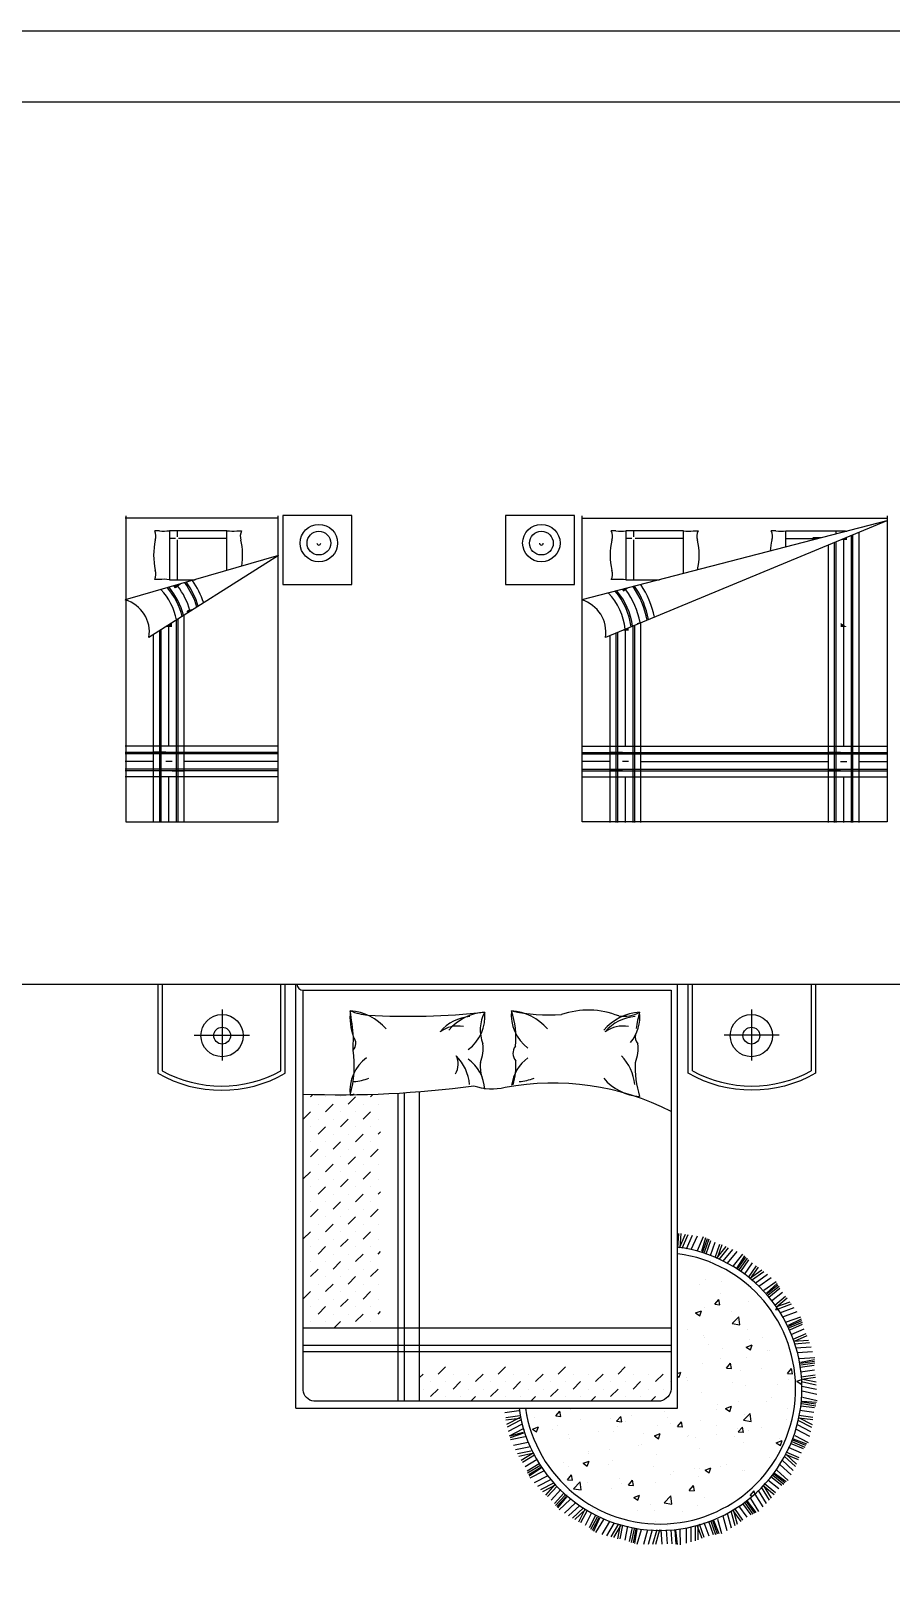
# Model space of a CAD drawing. Header units: inches. Extents: x 9.7 to 52.2, y 13.1 to 37.9.
# Drawn here: x 41.74 to 45.79, y 30.63 to 37.9 of the extents above; entities that cross this region are included whole.
import ezdxf

# ---------------------------------------------------------------- set-up
doc = ezdxf.new("R2010")
doc.units = ezdxf.units.IN
doc.header["$MEASUREMENT"] = 0
for name, color, linetype in [('02', 2, 'Continuous'), ('1', 1, 'Continuous'), ('kadrbm', 4, 'Continuous')]:
    doc.layers.add(name, color=color, linetype=linetype)

# ---------------------------------------------------------------- blocks, each defined once
blk = doc.blocks.new('kadrbm')
at = {"layer": 'kadrbm', "color": 4}
blk.add_lwpolyline([(0, 0), (0, 24.7972), (21, 24.7972), (21, 0), (0, 0)], close=True, dxfattribs=at)
blk.add_lwpolyline([(20.6631, 0.3257), (20.6631, 24.4603), (0.3369, 24.4603), (0.3369, 0.3257), (20.6631, 0.3257)], dxfattribs=at)

msp = doc.modelspace()

# ---------------------------------------------------------------- linework, layer by layer
at = {"layer": '02'}
for p, q in [((42.3434, 35.539), (42.321, 35.539)), ((42.3902, 35.5397), (42.3902, 35.3086)), ((42.6614, 35.5397), (42.3902, 35.5397)), ((42.6614, 35.352), (42.6614, 35.5397)), ((42.7083, 35.539), (42.7306, 35.539)), ((45.7724, 35.5865), (44.3342, 35.213)), ((45.7724, 35.5865), (44.4461, 35.0361)), ((44.4954, 35.5388), (44.473, 35.5388)), ((44.5423, 35.5395), (44.5423, 35.3084)), ((44.8134, 35.5395), (44.5423, 35.5395)), ((44.8134, 35.3375), (44.8134, 35.5395)), ((44.8603, 35.5388), (44.8827, 35.5388)), ((45.2497, 35.5388), (45.2273, 35.5388)), ((45.2965, 35.5395), (45.5677, 35.5395)), ((45.2965, 35.463), (45.2965, 35.5395)), ((45.5677, 35.5395), (45.5677, 35.5334)), ((42.9051, 35.4226), (42.1822, 35.2133)), ((42.9051, 35.4226), (42.2941, 35.0363)), ((42.3434, 35.3093), (42.321, 35.3093)), ((42.3902, 35.3086), (42.5115, 35.3086)), ((42.4184, 35.2702), (42.411, 35.2795)), ((42.4416, 35.2875), (42.4184, 35.2702)), ((42.4416, 35.2875), (42.441, 35.2882)), ((44.4954, 35.3091), (44.473, 35.3091)), ((44.5423, 35.3084), (44.7015, 35.3084)), ((42.5013, 35.1676), (42.4735, 35.1595)), ((42.5013, 35.1676), (42.5014, 35.1674)), ((42.4735, 35.1595), (42.4752, 35.1508)), ((44.3342, 34.523), (45.7757, 34.523)), ((44.3342, 34.494), (45.7757, 34.494)), ((44.3342, 34.4868), (45.7757, 34.4868)), ((44.3342, 34.4145), (45.7757, 34.4145)), ((44.3342, 34.4073), (45.7757, 34.4073)), ((44.3342, 34.3784), (45.7757, 34.3784)), ((42.3365, 33.4004), (45.4365, 33.4004)), ((42.3565, 33.4004), (42.3565, 32.9921)), ((42.9165, 32.9921), (42.9165, 33.4004)), ((42.9865, 31.4004), (42.9865, 33.4004)), ((44.7865, 31.4004), (44.7865, 33.4004)), ((44.8565, 32.9921), (44.8565, 33.4004)), ((45.4165, 33.4004), (45.4165, 32.9921)), ((42.6389, 33.2811), (42.6389, 33.0407)), ((45.1341, 33.2811), (45.1341, 33.0407)), ((42.5073, 33.1609), (42.7679, 33.1609)), ((45.2657, 33.1609), (45.0052, 33.1609)), ((43.0558, 32.8697), (43.0656, 32.8795)), ((43.1265, 32.8697), (43.1265, 32.8697)), ((43.1973, 32.8697), (43.1973, 32.8697)), ((43.2326, 32.8344), (43.268, 32.8697)), ((43.3387, 32.8697), (43.349, 32.8801)), ((43.4668, 32.8853), (43.4668, 31.4339)), ((43.4971, 32.8871), (43.4971, 31.4339)), ((43.5678, 32.8921), (43.5678, 31.4339)), ((43.0215, 32.7647), (43.0558, 32.799)), ((43.0912, 32.8344), (43.0912, 32.8344)), ((43.1265, 32.799), (43.1619, 32.8344)), ((43.1973, 32.799), (43.1973, 32.799)), ((43.268, 32.799), (43.268, 32.799)), ((43.3033, 32.8344), (43.3033, 32.8344)), ((43.3033, 32.7637), (43.3387, 32.799)), ((43.374, 32.8344), (43.374, 32.8344)), ((43.0558, 32.7283), (43.0558, 32.7283)), ((43.0912, 32.7637), (43.0912, 32.7637)), ((43.0912, 32.693), (43.1265, 32.7283)), ((43.1619, 32.7637), (43.1619, 32.7637)), ((43.1973, 32.7283), (43.2326, 32.7637)), ((43.268, 32.7283), (43.268, 32.7283)), ((43.3387, 32.7283), (43.3387, 32.7283)), ((43.374, 32.7637), (43.374, 32.7637)), ((43.374, 32.693), (43.3859, 32.7049)), ((43.0558, 32.6576), (43.0558, 32.6576)), ((43.1265, 32.6576), (43.1265, 32.6576)), ((43.1619, 32.693), (43.1619, 32.693)), ((43.1619, 32.6222), (43.1973, 32.6576)), ((43.2326, 32.693), (43.2326, 32.693)), ((43.268, 32.6576), (43.3033, 32.693)), ((43.3387, 32.6576), (43.3387, 32.6576)), ((43.0558, 32.5869), (43.0912, 32.6222)), ((43.0912, 32.5515), (43.0912, 32.5515)), ((43.1265, 32.5869), (43.1265, 32.5869)), ((43.1265, 32.5162), (43.1619, 32.5515)), ((43.1973, 32.5869), (43.1973, 32.5869)), ((43.2326, 32.6222), (43.2326, 32.6222)), ((43.2326, 32.5515), (43.268, 32.5869)), ((43.3033, 32.6222), (43.3033, 32.6222)), ((43.3033, 32.5515), (43.3033, 32.5515)), ((43.3387, 32.5869), (43.374, 32.6222)), ((43.374, 32.5515), (43.374, 32.5515)), ((43.0215, 32.4819), (43.0558, 32.5162)), ((43.0912, 32.4808), (43.0912, 32.4808)), ((43.1619, 32.4808), (43.1619, 32.4808)), ((43.1973, 32.5162), (43.1973, 32.5162)), ((43.1973, 32.4455), (43.2326, 32.4808)), ((43.268, 32.5162), (43.268, 32.5162)), ((43.3033, 32.4808), (43.3387, 32.5162)), ((43.374, 32.4808), (43.374, 32.4808)), ((43.0558, 32.4455), (43.0558, 32.4455)), ((43.0912, 32.4101), (43.1265, 32.4455)), ((43.1619, 32.4101), (43.1619, 32.4101)), ((43.2326, 32.4101), (43.2326, 32.4101)), ((43.268, 32.4455), (43.268, 32.4455)), ((43.268, 32.3748), (43.3033, 32.4101)), ((43.3387, 32.4455), (43.3387, 32.4455)), ((43.374, 32.4101), (43.3859, 32.422)), ((43.0558, 32.3748), (43.0558, 32.3748)), ((43.0558, 32.304), (43.0912, 32.3394)), ((43.1265, 32.3748), (43.1265, 32.3748)), ((43.1619, 32.3394), (43.1973, 32.3748)), ((43.2326, 32.3394), (43.2326, 32.3394)), ((43.3033, 32.3394), (43.3033, 32.3394)), ((43.3387, 32.3748), (43.3387, 32.3748)), ((43.3387, 32.304), (43.374, 32.3394)), ((43.0912, 32.2687), (43.0912, 32.2687)), ((43.1265, 32.304), (43.1265, 32.304)), ((43.1265, 32.2333), (43.1619, 32.2687)), ((43.1973, 32.304), (43.1973, 32.304)), ((43.2326, 32.2687), (43.268, 32.304)), ((43.3033, 32.2687), (43.3033, 32.2687)), ((43.374, 32.2687), (43.374, 32.2687)), ((43.0215, 32.199), (43.0558, 32.2333)), ((43.0912, 32.198), (43.0912, 32.198)), ((43.1619, 32.198), (43.1619, 32.198)), ((43.1973, 32.2333), (43.1973, 32.2333)), ((43.1973, 32.1626), (43.2326, 32.198)), ((43.268, 32.2333), (43.268, 32.2333)), ((43.3033, 32.198), (43.3387, 32.2333)), ((43.374, 32.198), (43.374, 32.198)), ((44.7905, 32.224), (44.7863, 32.1576)), ((44.7946, 32.1566), (44.823, 32.2223)), ((44.8016, 32.2244), (44.7974, 32.1581)), ((44.8074, 32.1548), (44.8358, 32.2205)), ((44.8282, 32.1519), (44.8566, 32.2176)), ((44.8509, 32.1487), (44.8794, 32.2144)), ((44.8806, 32.1445), (44.909, 32.2102)), ((44.9185, 32.204), (44.8991, 32.1392)), ((44.9249, 32.2001), (44.903, 32.1373)), ((44.9336, 32.1972), (44.9109, 32.1348)), ((44.9415, 32.1906), (44.9195, 32.1279)), ((43.0558, 32.1626), (43.0558, 32.1626)), ((43.0912, 32.1273), (43.1265, 32.1626)), ((43.1619, 32.1273), (43.1619, 32.1273)), ((43.2326, 32.1273), (43.2326, 32.1273)), ((43.268, 32.1626), (43.268, 32.1626)), ((43.268, 32.0919), (43.3033, 32.1273)), ((43.3387, 32.1626), (43.3387, 32.1626)), ((43.374, 32.1273), (43.3859, 32.1392)), ((44.9616, 32.1818), (44.9397, 32.119)), ((44.984, 32.1731), (44.962, 32.1103)), ((44.9697, 32.1072), (45.0148, 32.1628)), ((44.9948, 32.1705), (44.9729, 32.1078)), ((44.9816, 32.1019), (45.0267, 32.1575)), ((45.0009, 32.0935), (45.0459, 32.1491)), ((45.0219, 32.0843), (45.067, 32.1399)), ((45.0493, 32.0723), (45.0944, 32.1279)), ((45.1019, 32.1193), (45.0657, 32.0622)), ((43.0558, 32.0919), (43.0558, 32.0919)), ((43.0558, 32.0212), (43.0912, 32.0566)), ((43.1265, 32.0919), (43.1265, 32.0919)), ((43.1619, 32.0566), (43.1973, 32.0919)), ((43.2326, 32.0566), (43.2326, 32.0566)), ((43.3033, 32.0566), (43.3033, 32.0566)), ((43.3387, 32.0919), (43.3387, 32.0919)), ((43.3387, 32.0212), (43.374, 32.0566)), ((44.94, 32.0985), (44.94, 32.0985)), ((45.107, 32.1138), (45.0689, 32.0593)), ((45.1146, 32.1088), (45.0759, 32.0547)), ((45.1204, 32.1003), (45.0823, 32.0457)), ((45.1374, 32.0863), (45.0993, 32.0318)), ((45.1566, 32.0719), (45.1185, 32.0174)), ((45.1251, 32.0123), (45.1835, 32.0536)), ((45.1663, 32.0665), (45.1283, 32.012)), ((45.1351, 32.004), (45.1935, 32.0454)), ((43.0912, 31.9858), (43.0912, 31.9858)), ((43.1265, 32.0212), (43.1265, 32.0212)), ((43.1265, 31.9505), (43.1619, 31.9858)), ((43.1973, 32.0212), (43.1973, 32.0212)), ((43.2326, 31.9858), (43.268, 32.0212)), ((43.3033, 31.9858), (43.3033, 31.9858)), ((43.374, 31.9858), (43.374, 31.9858)), ((44.8918, 31.9837), (44.8918, 31.9837)), ((44.9169, 32.0088), (44.9169, 32.0088)), ((44.992, 31.9969), (44.992, 31.9969)), ((45.1514, 31.9907), (45.2098, 32.0321)), ((45.1691, 31.9762), (45.2276, 32.0176)), ((45.1923, 31.9572), (45.2507, 31.9986)), ((45.2556, 31.9883), (45.2054, 31.9431)), ((45.259, 31.9817), (45.2077, 31.9394)), ((45.265, 31.9747), (45.2131, 31.9331)), ((43.0215, 31.9162), (43.0558, 31.9505)), ((43.0912, 31.9151), (43.0912, 31.9151)), ((43.1619, 31.9151), (43.1619, 31.9151)), ((43.1973, 31.9505), (43.1973, 31.9505)), ((43.1973, 31.8798), (43.2326, 31.9151)), ((43.268, 31.9505), (43.268, 31.9505)), ((43.3033, 31.9151), (43.3387, 31.9505)), ((43.374, 31.9151), (43.374, 31.9151)), ((44.9615, 31.8907), (44.9808, 31.9137)), ((44.9721, 31.9011), (44.9721, 31.9011)), ((44.9855, 31.8886), (44.9808, 31.9137)), ((44.9896, 31.9399), (44.9896, 31.9399)), ((45.1198, 31.9056), (45.1198, 31.9056)), ((45.2031, 31.9309), (45.2031, 31.9309)), ((45.2683, 31.965), (45.2169, 31.9227)), ((45.2809, 31.947), (45.2295, 31.9048)), ((45.2955, 31.9279), (45.2441, 31.8857)), ((45.2491, 31.879), (45.3165, 31.903)), ((45.3034, 31.9201), (45.2521, 31.8778)), ((43.0558, 31.8798), (43.0558, 31.8798)), ((43.0912, 31.8444), (43.1265, 31.8798)), ((43.1619, 31.8444), (43.1619, 31.8444)), ((43.2326, 31.8444), (43.2326, 31.8444)), ((43.268, 31.8798), (43.268, 31.8798)), ((43.268, 31.8091), (43.3033, 31.8444)), ((43.3387, 31.8798), (43.3387, 31.8798)), ((43.374, 31.8444), (43.3859, 31.8563)), ((44.7866, 31.8259), (44.7866, 31.8259)), ((44.8713, 31.8499), (44.8993, 31.8607)), ((44.8713, 31.8499), (44.8912, 31.8365)), ((44.8868, 31.8391), (44.8868, 31.8391)), ((44.8912, 31.8365), (44.8993, 31.8607)), ((44.912, 31.8756), (44.912, 31.8756)), ((44.9615, 31.8907), (44.9855, 31.8886)), ((45.0382, 31.8591), (45.0382, 31.8591)), ((45.0439, 31.7997), (45.075, 31.8322)), ((45.0795, 31.7942), (45.0751, 31.8322)), ((45.2484, 31.8656), (45.2551, 31.8735)), ((45.2484, 31.8656), (45.2612, 31.8645)), ((45.2565, 31.8683), (45.3239, 31.8924)), ((45.2686, 31.8512), (45.336, 31.8752)), ((45.2818, 31.8323), (45.3492, 31.8564)), ((45.299, 31.8078), (45.3664, 31.8319)), ((44.7556, 31.7779), (43.0215, 31.7779)), ((43.0558, 31.8091), (43.0558, 31.8091)), ((43.1265, 31.8091), (43.1265, 31.8091)), ((43.1661, 31.7779), (43.1973, 31.8091)), ((43.3387, 31.8091), (43.3387, 31.8091)), ((44.8347, 31.7732), (44.8347, 31.7732)), ((45.0439, 31.7997), (45.0795, 31.7942)), ((45.068, 31.8132), (45.068, 31.8132)), ((45.1149, 31.7725), (45.1149, 31.7725)), ((45.3683, 31.8207), (45.3077, 31.7907)), ((45.3698, 31.8134), (45.3089, 31.7866)), ((45.3737, 31.8051), (45.3125, 31.779)), ((45.3742, 31.7948), (45.3133, 31.768)), ((45.3815, 31.7741), (45.3206, 31.7473)), ((45.3904, 31.7518), (45.3295, 31.725)), ((44.7556, 31.6971), (43.0215, 31.6971)), ((44.9072, 31.7425), (44.9072, 31.7425)), ((44.9117, 31.7355), (44.9117, 31.7355)), ((44.933, 31.7013), (44.933, 31.7013)), ((44.996, 31.6818), (44.996, 31.6818)), ((45.1101, 31.6889), (45.1381, 31.6996)), ((45.1101, 31.6889), (45.13, 31.6755)), ((45.1252, 31.7265), (45.1252, 31.7265)), ((45.13, 31.6755), (45.1381, 31.6996)), ((45.1856, 31.7346), (45.1856, 31.7346)), ((45.2858, 31.7478), (45.2858, 31.7478)), ((45.3325, 31.7172), (45.4039, 31.7222)), ((45.3959, 31.7421), (45.3351, 31.7153)), ((45.3368, 31.7049), (45.4082, 31.7099)), ((45.3438, 31.6851), (45.4152, 31.6901)), ((44.7556, 31.6667), (43.0215, 31.6667)), ((44.9023, 31.6093), (44.9023, 31.6093)), ((44.9875, 31.6332), (44.9875, 31.6332)), ((45.017, 31.5898), (45.0363, 31.6128)), ((45.041, 31.5877), (45.0363, 31.6128)), ((45.1101, 31.6393), (45.1101, 31.6393)), ((45.2096, 31.6728), (45.2096, 31.6728)), ((45.2207, 31.6733), (45.2207, 31.6733)), ((45.3154, 31.6675), (45.3154, 31.6675)), ((45.332, 31.6099), (45.332, 31.6099)), ((45.3514, 31.6635), (45.4228, 31.6685)), ((45.3613, 31.6352), (45.4327, 31.6402)), ((45.4316, 31.6289), (45.3651, 31.6164)), ((45.431, 31.6214), (45.3652, 31.612)), ((45.4325, 31.6124), (45.3666, 31.6038)), ((43.5678, 31.5432), (43.5862, 31.5616)), ((43.6569, 31.5616), (43.6913, 31.596)), ((43.7276, 31.5616), (43.7276, 31.5616)), ((43.7983, 31.5616), (43.7983, 31.5616)), ((43.8337, 31.5262), (43.869, 31.5616)), ((43.9397, 31.5616), (43.9742, 31.596)), ((44.0104, 31.5616), (44.0104, 31.5616)), ((44.0811, 31.5616), (44.0811, 31.5616)), ((44.1165, 31.5262), (44.1519, 31.5616)), ((44.2226, 31.5616), (44.257, 31.596)), ((44.2933, 31.5616), (44.2933, 31.5616)), ((44.364, 31.5616), (44.364, 31.5616)), ((44.3993, 31.5262), (44.4347, 31.5616)), ((44.5054, 31.5616), (44.5398, 31.596)), ((44.5761, 31.5616), (44.5761, 31.5616)), ((44.6468, 31.5616), (44.6468, 31.5616)), ((44.6822, 31.5262), (44.7175, 31.5616)), ((44.7865, 31.5647), (44.802, 31.5706)), ((44.7865, 31.5514), (44.7939, 31.5465)), ((44.7939, 31.5465), (44.802, 31.5706)), ((44.8278, 31.5435), (44.8278, 31.5435)), ((45.017, 31.5898), (45.041, 31.5877)), ((45.0804, 31.5768), (45.0804, 31.5768)), ((45.1806, 31.59), (45.1806, 31.59)), ((45.3039, 31.5647), (45.3232, 31.5877)), ((45.3039, 31.5647), (45.3279, 31.5626)), ((45.3106, 31.5343), (45.3106, 31.5343)), ((45.3279, 31.5626), (45.3232, 31.5877)), ((45.3488, 31.5278), (45.3712, 31.5364)), ((45.4303, 31.6024), (45.3644, 31.593)), ((45.4317, 31.5804), (45.3659, 31.571)), ((45.4343, 31.5566), (45.3684, 31.5472)), ((45.3692, 31.5389), (45.4393, 31.5244)), ((45.437, 31.5457), (45.3711, 31.5363)), ((43.5862, 31.4909), (43.5862, 31.4909)), ((43.6215, 31.5262), (43.6215, 31.5262)), ((43.6215, 31.4555), (43.6569, 31.4909)), ((43.6922, 31.5262), (43.6922, 31.5262)), ((43.7276, 31.4909), (43.7629, 31.5262)), ((43.7983, 31.4909), (43.7983, 31.4909)), ((43.869, 31.4909), (43.869, 31.4909)), ((43.9044, 31.5262), (43.9044, 31.5262)), ((43.9044, 31.4555), (43.9397, 31.4909)), ((43.9751, 31.5262), (43.9751, 31.5262)), ((44.0104, 31.4909), (44.0458, 31.5262)), ((44.0811, 31.4909), (44.0811, 31.4909)), ((44.1519, 31.4909), (44.1519, 31.4909)), ((44.1872, 31.5262), (44.1872, 31.5262)), ((44.1872, 31.4555), (44.2226, 31.4909)), ((44.2579, 31.5262), (44.2579, 31.5262)), ((44.2933, 31.4909), (44.3286, 31.5262)), ((44.364, 31.4909), (44.364, 31.4909)), ((44.4347, 31.4909), (44.4347, 31.4909)), ((44.4701, 31.5262), (44.4701, 31.5262)), ((44.4701, 31.4555), (44.5054, 31.4909)), ((44.5408, 31.5262), (44.5408, 31.5262)), ((44.5761, 31.4909), (44.6115, 31.5262)), ((44.6468, 31.4909), (44.6468, 31.4909)), ((44.7175, 31.4909), (44.7175, 31.4909)), ((44.7529, 31.5262), (44.7529, 31.5262)), ((44.8321, 31.5322), (44.8321, 31.5322)), ((44.8975, 31.4762), (44.8975, 31.4762)), ((45.0457, 31.5232), (45.0457, 31.5232)), ((45.1052, 31.5062), (45.1052, 31.5062)), ((45.2592, 31.5141), (45.2592, 31.5141)), ((45.3488, 31.5278), (45.3687, 31.5144)), ((45.3687, 31.5144), (45.3718, 31.5236)), ((45.37, 31.5259), (45.4401, 31.5115)), ((45.3714, 31.505), (45.4415, 31.4905)), ((45.3729, 31.482), (45.443, 31.4676)), ((42.9865, 31.4004), (44.7865, 31.4004)), ((43.6922, 31.4555), (43.6922, 31.4555)), ((43.7629, 31.4555), (43.7629, 31.4555)), ((43.8121, 31.4339), (43.8337, 31.4555)), ((43.972, 31.3804), (44.0379, 31.3891)), ((43.9751, 31.4555), (43.9751, 31.4555)), ((44.0458, 31.4555), (44.0458, 31.4555)), ((44.0949, 31.4339), (44.1165, 31.4555)), ((44.2579, 31.4555), (44.2579, 31.4555)), ((44.2823, 31.3924), (44.2823, 31.3924)), ((44.3286, 31.4555), (44.3286, 31.4555)), ((44.3777, 31.4339), (44.3993, 31.4555)), ((44.5408, 31.4555), (44.5408, 31.4555)), ((44.6115, 31.4555), (44.6115, 31.4555)), ((44.6606, 31.4339), (44.6822, 31.4555)), ((44.971, 31.3946), (44.971, 31.3946)), ((44.9752, 31.419), (44.9752, 31.419)), ((45.0127, 31.3988), (45.0407, 31.4096)), ((45.0127, 31.3988), (45.0326, 31.3854)), ((45.0327, 31.3854), (45.0408, 31.4096)), ((45.0753, 31.4322), (45.0753, 31.4322)), ((45.2042, 31.4346), (45.2042, 31.4346)), ((45.2268, 31.4522), (45.2268, 31.4522)), ((45.3057, 31.4012), (45.3057, 31.4012)), ((45.4278, 31.3804), (45.3619, 31.3891)), ((45.4323, 31.4019), (45.3664, 31.4106)), ((45.4372, 31.411), (45.3714, 31.4205)), ((45.4382, 31.4201), (45.3723, 31.4288)), ((45.4408, 31.4271), (45.3734, 31.433)), ((45.3748, 31.4521), (45.4449, 31.4377)), ((43.976, 31.3568), (44.0419, 31.3655)), ((43.9763, 31.3456), (44.0422, 31.3543)), ((44.0434, 31.3573), (43.9798, 31.3244)), ((44.0461, 31.3446), (43.9825, 31.3117)), ((44.0504, 31.324), (43.9868, 31.2912)), ((44.0802, 31.3668), (44.0802, 31.3668)), ((44.1136, 31.3549), (44.1136, 31.3549)), ((44.2118, 31.3642), (44.2311, 31.3872)), ((44.2118, 31.3642), (44.2357, 31.3622)), ((44.2183, 31.3194), (44.2183, 31.3194)), ((44.2358, 31.3622), (44.2311, 31.3872)), ((44.3272, 31.3458), (44.3272, 31.3458)), ((44.4709, 31.3527), (44.4709, 31.3527)), ((44.4987, 31.3391), (44.518, 31.3621)), ((44.4987, 31.3391), (44.5226, 31.3371)), ((44.5227, 31.3371), (44.518, 31.3621)), ((44.5407, 31.3368), (44.5407, 31.3368)), ((44.5711, 31.3658), (44.5711, 31.3658)), ((44.6905, 31.3174), (44.6905, 31.3174)), ((44.7226, 31.3858), (44.7226, 31.3858)), ((44.7377, 31.3545), (44.7377, 31.3545)), ((44.7542, 31.3278), (44.7542, 31.3278)), ((44.7856, 31.314), (44.8049, 31.337)), ((44.8096, 31.3119), (44.8049, 31.337)), ((44.8926, 31.343), (44.8926, 31.343)), ((44.9678, 31.3188), (44.9678, 31.3188)), ((45.0969, 31.3439), (45.1281, 31.3764)), ((45.0969, 31.3439), (45.1325, 31.3384)), ((45.1003, 31.373), (45.1003, 31.373)), ((45.1325, 31.3384), (45.1281, 31.3764)), ((45.3001, 31.3468), (45.3001, 31.3468)), ((45.3494, 31.324), (45.413, 31.2912)), ((45.3537, 31.3446), (45.4173, 31.3117)), ((45.3564, 31.3573), (45.42, 31.3244)), ((45.4235, 31.3456), (45.3576, 31.3543)), ((45.4238, 31.3568), (45.3579, 31.3655)), ((44.0552, 31.3016), (43.9916, 31.2687)), ((43.9974, 31.2697), (44.0593, 31.2874)), ((43.9979, 31.2623), (44.062, 31.2837)), ((44.0683, 31.2656), (43.9983, 31.2509)), ((44.0668, 31.2995), (44.0668, 31.2995)), ((44.1018, 31.3019), (44.1298, 31.3126)), ((44.1018, 31.3019), (44.1217, 31.2884)), ((44.1217, 31.2884), (44.1298, 31.3126)), ((44.198, 31.3011), (44.198, 31.3011)), ((44.2711, 31.2744), (44.2711, 31.2744)), ((44.2774, 31.2592), (44.2774, 31.2592)), ((44.4115, 31.2921), (44.4115, 31.2921)), ((44.4852, 31.2892), (44.4852, 31.2892)), ((44.5044, 31.3145), (44.5044, 31.3145)), ((44.625, 31.2831), (44.625, 31.2831)), ((44.6767, 31.2698), (44.7047, 31.2806)), ((44.6767, 31.2698), (44.6965, 31.2564)), ((44.6966, 31.2564), (44.7047, 31.2806)), ((44.7856, 31.314), (44.8095, 31.312)), ((44.8335, 31.2667), (44.8335, 31.2667)), ((44.8386, 31.2741), (44.8386, 31.2741)), ((44.87, 31.2613), (44.87, 31.2613)), ((44.9701, 31.2745), (44.9701, 31.2745)), ((45.0521, 31.265), (45.0521, 31.265)), ((45.0668, 31.3067), (45.0668, 31.3067)), ((45.0725, 31.2889), (45.0918, 31.3119)), ((45.0725, 31.2889), (45.0965, 31.2869)), ((45.0965, 31.2868), (45.0918, 31.3119)), ((45.1216, 31.2944), (45.1216, 31.2944)), ((45.1813, 31.3098), (45.1813, 31.3098)), ((45.2515, 31.2378), (45.2795, 31.2485)), ((45.2656, 31.256), (45.2656, 31.256)), ((45.2714, 31.2244), (45.2795, 31.2485)), ((45.3009, 31.268), (45.3009, 31.268)), ((45.3908, 31.2243), (45.3297, 31.2505)), ((45.3952, 31.2303), (45.3319, 31.2542)), ((45.3384, 31.2722), (45.402, 31.2394)), ((45.3446, 31.3016), (45.4082, 31.2687)), ((44.082, 31.2389), (44.012, 31.2242)), ((44.0925, 31.2185), (44.0225, 31.2038)), ((44.1021, 31.1998), (44.0321, 31.1852)), ((44.1081, 31.1883), (44.038, 31.1736)), ((44.0486, 31.155), (44.1053, 31.1898)), ((44.0554, 31.1461), (44.1121, 31.1809)), ((44.3657, 31.1949), (44.3657, 31.1949)), ((44.367, 31.1866), (44.367, 31.1866)), ((44.4658, 31.2081), (44.4658, 31.2081)), ((44.6002, 31.2266), (44.6002, 31.2266)), ((44.6173, 31.228), (44.6173, 31.228)), ((44.6857, 31.1842), (44.6857, 31.1842)), ((44.8877, 31.2099), (44.8877, 31.2099)), ((45.0955, 31.2398), (45.0955, 31.2398)), ((45.2515, 31.2378), (45.2714, 31.2244)), ((45.289, 31.1744), (45.3414, 31.1256)), ((45.2951, 31.1859), (45.3475, 31.1371)), ((45.3566, 31.1565), (45.2954, 31.1827)), ((45.3599, 31.1672), (45.2988, 31.1934)), ((45.3701, 31.1889), (45.309, 31.2151)), ((45.3803, 31.2084), (45.3191, 31.2346)), ((45.3874, 31.2158), (45.3266, 31.2427)), ((44.0673, 31.1252), (44.1239, 31.1601)), ((44.0773, 31.1057), (44.134, 31.1405)), ((44.0792, 31.0956), (44.1363, 31.1297)), ((44.0842, 31.0879), (44.1409, 31.1227)), ((44.0867, 31.0809), (44.1427, 31.1188)), ((44.1536, 31.1031), (44.0901, 31.07)), ((44.1337, 31.1466), (44.1337, 31.1466)), ((44.2476, 31.1425), (44.2476, 31.1425)), ((44.2726, 31.1261), (44.2726, 31.1261)), ((44.3406, 31.1408), (44.3686, 31.1516)), ((44.3406, 31.1408), (44.3605, 31.1274)), ((44.3605, 31.1274), (44.3686, 31.1516)), ((44.4611, 31.1335), (44.4611, 31.1335)), ((44.4803, 31.1561), (44.4803, 31.1561)), ((44.6747, 31.1245), (44.6747, 31.1245)), ((44.7647, 31.1035), (44.7647, 31.1035)), ((44.8649, 31.1167), (44.8649, 31.1167)), ((44.8882, 31.1154), (44.8882, 31.1154)), ((44.9154, 31.1088), (44.9434, 31.1195)), ((44.9154, 31.1088), (44.9353, 31.0954)), ((44.9353, 31.0954), (44.9434, 31.1195)), ((44.9863, 31.1267), (44.9863, 31.1267)), ((45.0164, 31.1366), (45.0164, 31.1366)), ((45.0906, 31.1067), (45.0906, 31.1067)), ((45.1017, 31.1064), (45.1017, 31.1064)), ((45.2196, 31.1667), (45.2196, 31.1667)), ((45.2548, 31.1088), (45.3072, 31.0601)), ((45.2687, 31.1354), (45.3211, 31.0866)), ((45.269, 31.1699), (45.269, 31.1699)), ((45.2793, 31.1558), (45.3317, 31.107)), ((44.174, 31.0811), (44.1105, 31.048)), ((44.1896, 31.0643), (44.1261, 31.0312)), ((44.2039, 31.0489), (44.1404, 31.0158)), ((44.2128, 31.0394), (44.1492, 31.0063)), ((44.1645, 30.9912), (44.2096, 31.0401)), ((44.1734, 30.9845), (44.2186, 31.0334)), ((44.2605, 31.0371), (44.2605, 31.0371)), ((44.2673, 31.0634), (44.2866, 31.0864)), ((44.2673, 31.0634), (44.2912, 31.0613)), ((44.2913, 31.0613), (44.2866, 31.0863)), ((44.2962, 31.0205), (44.3273, 31.0529)), ((44.3318, 31.0149), (44.3273, 31.0529)), ((44.3606, 31.0503), (44.3606, 31.0503)), ((44.5121, 31.0703), (44.5121, 31.0703)), ((44.5197, 31.0466), (44.5197, 31.0466)), ((44.5542, 31.0383), (44.5735, 31.0613)), ((44.5542, 31.0383), (44.5781, 31.0362)), ((44.5782, 31.0362), (44.5735, 31.0612)), ((44.6808, 31.0511), (44.6808, 31.0511)), ((44.753, 31.0867), (44.753, 31.0867)), ((44.8411, 31.0132), (44.8604, 31.0362)), ((44.8651, 31.0111), (44.8604, 31.0361)), ((44.8829, 31.0767), (44.8829, 31.0767)), ((45.1809, 31.0279), (45.2182, 30.9668)), ((45.2411, 30.9925), (45.1893, 31.0342)), ((45.1898, 31.0374), (45.2271, 30.9763)), ((45.2472, 31.0019), (45.1954, 31.0436)), ((45.2628, 31.02), (45.2111, 31.0617)), ((45.2779, 31.0361), (45.2261, 31.0777)), ((45.2868, 31.0412), (45.2355, 31.0836)), ((45.2924, 31.0485), (45.2406, 31.0902)), ((45.2982, 31.0532), (45.2437, 31.0932)), ((44.1905, 30.9676), (44.2356, 31.0165)), ((44.2054, 30.9515), (44.2506, 31.0004)), ((44.21, 30.9423), (44.2557, 30.9906)), ((44.2169, 30.9363), (44.262, 30.9851)), ((44.2211, 30.9301), (44.2648, 30.9818)), ((44.2796, 30.9696), (44.2274, 30.9206)), ((44.3052, 30.9539), (44.2529, 30.905)), ((44.2677, 30.9929), (44.2677, 30.9929)), ((44.2865, 31.0066), (44.2865, 31.0066)), ((44.2962, 31.0205), (44.3317, 31.0149)), ((44.4754, 31.0229), (44.4754, 31.0229)), ((44.5793, 30.9798), (44.6073, 30.9905)), ((44.5793, 30.9798), (44.5992, 30.9663)), ((44.5992, 30.9663), (44.6073, 30.9905)), ((44.7231, 30.9542), (44.7542, 30.9867)), ((44.7231, 30.9542), (44.7586, 30.9487)), ((44.7586, 30.9487), (44.7542, 30.9867)), ((44.7596, 30.9589), (44.7596, 30.9589)), ((44.8411, 31.0132), (44.865, 31.0111)), ((44.9111, 30.9789), (44.9111, 30.9789)), ((45.0857, 30.9735), (45.0857, 30.9735)), ((45.1428, 30.9003), (45.1048, 30.9549)), ((45.1501, 30.9058), (45.1115, 30.96)), ((45.157, 30.9088), (45.1153, 30.962)), ((45.128, 30.9881), (45.1473, 31.0111)), ((45.128, 30.9881), (45.1399, 30.987)), ((45.1303, 30.974), (45.1676, 30.9129)), ((45.1501, 30.996), (45.1473, 31.011)), ((45.1508, 30.9959), (45.1881, 30.9348)), ((45.1638, 31.0121), (45.1638, 31.0121)), ((45.1665, 31.0126), (45.2038, 30.9515)), ((44.3248, 30.9419), (44.2725, 30.893)), ((44.3427, 30.931), (44.2904, 30.882)), ((44.3537, 30.9242), (44.3015, 30.8752)), ((44.3202, 30.8648), (44.3505, 30.924)), ((44.3307, 30.8608), (44.3609, 30.92)), ((44.3516, 30.8491), (44.3819, 30.9083)), ((44.3704, 30.8376), (44.4006, 30.8968)), ((44.3772, 30.83), (44.4082, 30.8888)), ((44.3832, 30.9291), (44.3832, 30.9291)), ((44.3855, 30.826), (44.4158, 30.8852)), ((44.3913, 30.8213), (44.4194, 30.8828)), ((44.4069, 30.9125), (44.4069, 30.9125)), ((44.4706, 30.8898), (44.4706, 30.8898)), ((44.5968, 30.9201), (44.5968, 30.9201)), ((44.6595, 30.9457), (44.6595, 30.9457)), ((44.676, 30.9179), (44.676, 30.9179)), ((44.8103, 30.9111), (44.8103, 30.9111)), ((44.878, 30.9435), (44.878, 30.9435)), ((44.9698, 30.888), (44.9698, 30.888)), ((44.9996, 30.8933), (45.019, 30.8244)), ((45.0193, 30.9052), (45.0387, 30.8363)), ((45.0372, 30.9161), (45.0567, 30.8472)), ((45.0856, 30.8657), (45.047, 30.9199)), ((45.0483, 30.9228), (45.0678, 30.8539)), ((45.094, 30.8731), (45.0554, 30.9272)), ((45.114, 30.8864), (45.0754, 30.9405)), ((45.1328, 30.8977), (45.0942, 30.9519)), ((44.4369, 30.875), (44.3998, 30.8138)), ((44.4658, 30.8669), (44.4287, 30.8056)), ((44.4879, 30.8606), (44.4508, 30.7994)), ((44.4676, 30.8754), (44.4676, 30.8754)), ((44.508, 30.8549), (44.471, 30.7936)), ((44.5205, 30.8513), (44.4835, 30.7901)), ((44.5043, 30.7851), (44.5175, 30.8503)), ((44.5154, 30.7841), (44.5286, 30.8492)), ((44.5388, 30.7785), (44.552, 30.8436)), ((44.5599, 30.7725), (44.5731, 30.8376)), ((44.5686, 30.767), (44.5826, 30.832)), ((44.5776, 30.7654), (44.5908, 30.8305)), ((44.5845, 30.7624), (44.5949, 30.8292)), ((44.6139, 30.8264), (44.5947, 30.7575)), ((44.6439, 30.8264), (44.6247, 30.7574)), ((44.6669, 30.8263), (44.6477, 30.7573)), ((44.6878, 30.8262), (44.6686, 30.7572)), ((44.6811, 30.8663), (44.6811, 30.8663)), ((44.7008, 30.8262), (44.6816, 30.7572)), ((44.7141, 30.76), (44.7092, 30.8263)), ((44.738, 30.7609), (44.7332, 30.8273)), ((44.7365, 30.848), (44.7365, 30.848)), ((44.76, 30.7609), (44.7551, 30.8272)), ((44.779, 30.7588), (44.7741, 30.8251)), ((44.7864, 30.7577), (44.7784, 30.8249)), ((44.7975, 30.8274), (44.7976, 30.7558)), ((44.8263, 30.8354), (44.8265, 30.7638)), ((44.8485, 30.8415), (44.8486, 30.7699)), ((44.8687, 30.8471), (44.8688, 30.7755)), ((44.9018, 30.7856), (44.8792, 30.8481)), ((44.8812, 30.8506), (44.8813, 30.779)), ((44.9118, 30.7905), (44.8892, 30.853)), ((44.8946, 30.8573), (44.8946, 30.8573)), ((44.9347, 30.7978), (44.9121, 30.8604)), ((44.9558, 30.8037), (44.9332, 30.8662)), ((44.9661, 30.8035), (44.9443, 30.8663)), ((44.9747, 30.8068), (44.9521, 30.8694)), ((44.9821, 30.8078), (44.9563, 30.8703)), ((44.9739, 30.8779), (44.9934, 30.809))]:
    msp.add_line(p, q, dxfattribs=at)
for points in [[(42.1844, 35.6101), (42.1844, 34.1664), (42.9029, 34.1664), (42.9029, 35.6101)], [(45.7736, 35.6098), (45.7736, 34.1662), (44.3364, 34.1662), (44.3364, 35.6098)], [(42.9051, 35.5992), (42.1822, 35.5992)], [(42.4264, 35.5397), (42.4264, 35.5107)], [(44.3342, 35.599), (45.7757, 35.599)], [(44.5784, 35.5395), (44.5784, 35.5105)], [(45.5316, 35.5395), (45.5316, 35.5261)], [(45.6418, 34.164), (45.6418, 35.5323)], [(42.4191, 35.5036), (42.3902, 35.5036)], [(42.4264, 35.4964), (42.4264, 35.3086)], [(42.6614, 35.5036), (42.4336, 35.5036)], [(44.5711, 35.5033), (44.5423, 35.5033)], [(44.5784, 35.4961), (44.5784, 35.3084)], [(44.8134, 35.5033), (44.5857, 35.5033)], [(45.2965, 35.5033), (45.4234, 35.5033)], [(45.4972, 34.164), (45.4972, 35.4723)], [(45.5261, 34.164), (45.5261, 35.4843)], [(45.5334, 34.164), (45.5334, 35.4873)], [(45.5695, 34.523), (45.5695, 35.4956)], [(45.6056, 34.164), (45.6056, 35.5173)], [(45.6129, 34.164), (45.6129, 35.5203)], [(42.4246, 34.1642), (42.4246, 35.1188)], [(42.4318, 34.1642), (42.4318, 35.1234)], [(42.4607, 34.1642), (42.4607, 35.1417)], [(44.6128, 34.164), (44.6128, 35.1052)], [(42.3162, 34.1642), (42.3162, 35.0503)], [(42.3451, 34.1642), (42.3451, 35.0685)], [(42.3523, 34.1642), (42.3523, 35.0731)], [(42.3884, 34.5232), (42.3884, 35.0863)], [(44.4682, 34.164), (44.4682, 35.0452)], [(44.4971, 34.164), (44.4971, 35.0572)], [(44.5043, 34.164), (44.5043, 35.0602)], [(44.5405, 34.523), (44.5405, 35.0689)], [(44.5766, 34.164), (44.5766, 35.0902)], [(44.5839, 34.164), (44.5839, 35.0932)], [(42.9051, 34.5232), (42.1822, 34.5232)], [(42.9051, 34.4943), (42.1822, 34.4943)], [(42.9051, 34.487), (42.1822, 34.487)], [(42.3162, 34.4509), (42.1822, 34.4509)], [(42.374, 34.4945), (42.3162, 34.4945)], [(42.4031, 34.4509), (42.3741, 34.4509)], [(42.4032, 34.4945), (42.4611, 34.4945)], [(42.9051, 34.4509), (42.4607, 34.4509)], [(44.4682, 34.4507), (44.3342, 34.4507)], [(44.526, 34.4942), (44.4682, 34.4942)], [(44.5551, 34.4507), (44.5262, 34.4507)], [(44.5553, 34.4942), (44.6131, 34.4942)], [(44.6128, 34.4507), (45.4972, 34.4507)], [(45.5547, 34.4942), (45.4969, 34.4942)], [(45.5549, 34.4507), (45.5838, 34.4507)], [(45.584, 34.4942), (45.6418, 34.4942)], [(45.6418, 34.4507), (45.7757, 34.4507)], [(42.9051, 34.4147), (42.1822, 34.4147)], [(42.9051, 34.4075), (42.1822, 34.4075)], [(42.9051, 34.3786), (42.1822, 34.3786)], [(42.374, 34.4073), (42.3162, 34.4073)], [(42.3884, 34.1642), (42.3884, 34.3786)], [(42.4032, 34.4073), (42.4611, 34.4073)], [(44.526, 34.4071), (44.4682, 34.4071)], [(44.5405, 34.164), (44.5405, 34.3784)], [(44.5553, 34.4071), (44.6131, 34.4071)], [(45.5547, 34.4071), (45.4969, 34.4071)], [(45.5695, 34.164), (45.5695, 34.3784)], [(45.584, 34.4071), (45.6418, 34.4071)]]:
    msp.add_lwpolyline(points, dxfattribs=at)
for points in [[(43.2507, 35.6108), (42.9254, 35.6108), (42.9254, 35.2855), (43.2507, 35.2855)], [(44.2996, 35.6108), (43.9743, 35.6108), (43.9743, 35.2855), (44.2996, 35.2855)]]:
    msp.add_lwpolyline(points, close=True, dxfattribs=at)
for points in [[(43.086, 35.4813, 1), (43.1041, 35.4813)], [(44.1349, 35.4813, 1), (44.153, 35.4813)], [(42.4874, 35.1636, 0.089019), (42.43, 35.2788, 0.377223)], [(44.6091, 35.107, 0.116205), (44.5427, 35.2605, 0.377223)], [(42.3365, 33.4004), (42.3365, 32.9804, 0.266667), (42.9365, 32.9804), (42.9365, 33.4004)], [(42.9915, 33.4004, 0.39642), (43.0215, 33.3721), (44.7556, 33.3721)], [(44.7556, 33.3721), (44.7556, 31.4909, -0.325595), (44.7056, 31.4339), (43.0715, 31.4339, -0.382387), (43.0215, 31.4862), (43.0215, 33.3721)], [(45.4365, 33.4004), (45.4365, 32.9804, -0.266667), (44.8365, 32.9804), (44.8365, 33.4004)], [(44.7556, 32.8007, 0.165988), (43.9731, 32.9129, -0.137674), (43.8257, 32.9194, -0.042319), (43.0215, 32.8809)]]:
    msp.add_lwpolyline(points, format="xyb", dxfattribs=at)
for centre, radius in [((43.0951, 35.4813), 0.0883), ((43.0951, 35.4813), 0.056), ((44.144, 35.4813), 0.0883), ((44.144, 35.4813), 0.056), ((42.6389, 33.1581), 0.0996), ((45.1341, 33.1581), 0.0996), ((42.6389, 33.1581), 0.0396), ((45.1341, 33.1581), 0.0396)]:
    msp.add_circle(centre, radius, dxfattribs=at)
for centre, radius, start, end in [((42.2717, 35.5137), 0.0554, 340.81385, 27.17278), ((42.364, 35.7267), 0.1889, 263.73018, 277.98675), ((42.6876, 35.7267), 0.1889, 262.01325, 276.26982), ((42.7799, 35.5137), 0.0554, 152.82722, 199.18615), ((44.4237, 35.5135), 0.0554, 340.81385, 27.17278), ((44.516, 35.7265), 0.1889, 263.73018, 277.98675), ((44.8397, 35.7265), 0.1889, 262.01325, 276.26982), ((44.932, 35.5135), 0.0554, 152.82722, 199.18615), ((45.178, 35.5135), 0.0554, 340.81385, 27.17278), ((45.2703, 35.7265), 0.1889, 263.73018, 277.98675), ((45.5939, 35.7265), 0.1889, 262.01325, 267.28936), ((42.6293, 35.4242), 0.3135, 166.85556, 193.14444), ((42.4223, 35.4242), 0.3135, 350.48353, 13.14444), ((44.7814, 35.424), 0.3135, 166.85556, 193.14444), ((44.5743, 35.424), 0.3135, 347.25846, 13.14444), ((45.5356, 35.424), 0.3135, 166.85556, 176.37148), ((42.2717, 35.3347), 0.0554, 332.82722, 19.18615), ((44.4237, 35.3344), 0.0554, 332.82722, 19.18615), ((42.364, 35.1216), 0.1889, 82.01325, 96.26982), ((42.1376, 35.0612), 0.2922, 11.31261, 43.36764), ((42.1376, 35.0612), 0.3211, 13.27935, 40.74441), ((42.1376, 35.0612), 0.3284, 13.71368, 40.16843), ((42.1376, 35.0612), 0.4007, 17.15774, 35.6372), ((42.1376, 35.0612), 0.4079, 17.43241, 35.27829), ((42.1376, 35.0612), 0.4368, 18.43723, 33.96797), ((44.2484, 35.0452), 0.2922, 5.79449, 43.36764), ((44.2484, 35.0452), 0.3211, 7.34063, 40.57825), ((44.516, 35.1214), 0.1889, 82.01325, 96.26982), ((44.2484, 35.0452), 0.3284, 7.68304, 39.96409), ((44.2484, 35.0452), 0.4007, 10.4092, 35.14462), ((44.2484, 35.0452), 0.4079, 10.62737, 34.76368), ((44.2484, 35.0452), 0.4368, 11.42639, 33.37381), ((42.1376, 35.0612), 0.1585, 350.96748, 73.63794), ((44.2896, 35.061), 0.1585, 350.96748, 73.63794), ((44.3649, 32.8907), 0.3878, 68.20259, 108.9817), ((43.5502, 33.25), 0.3085, 175.30484, 198.69419), ((43.2256, 33.0308), 0.245, 40.4189, 85.9871), ((41.6274, 33.0139), 1.6364, 4.80985, 9.18918), ((43.3555, 33.5476), 0.2948, 247.51785, 264.26696), ((43.5139, 36.6294), 3.3803, 266.81337, 276.16021), ((43.8218, 33.0439), 0.2041, 94.0129, 139.5811), ((43.8938, 33.0242), 0.245, 94.0129, 139.5811), ((43.6834, 33.2486), 0.1943, 306.5711, 5.88998), ((44.0324, 33.185), 0.1767, 151.77364, 201.69827), ((44.1962, 33.2553), 0.1943, 174.11002, 233.4289), ((43.9857, 33.0308), 0.245, 40.4189, 85.9871), ((43.6456, 33.1509), 0.3783, 353.49469, 19.18669), ((44.1846, 34.1118), 0.8561, 257.74383, 273.62843), ((44.6245, 33.0242), 0.245, 94.0129, 139.5811), ((44.6003, 33.0439), 0.2041, 94.0129, 139.5811), ((44.5318, 33.4054), 0.1563, 261.59582, 298.90918), ((44.414, 33.2486), 0.1943, 320.94042, 5.88997), ((45.1033, 33.1226), 0.517, 163.60457, 172.3273), ((43.2249, 33.1211), 0.0446, 314.4736, 42.17134), ((40.8968, 33.1968), 2.3618, 357.39054, 358.88764), ((43.7504, 33.0575), 0.1455, 79.82604, 125.26664), ((44.5289, 33.0575), 0.1455, 79.82604, 125.26664), ((44.6322, 33.1511), 0.0459, 165.35061, 223.26844), ((42.7663, 33.0143), 0.4956, 344.0243, 8.70709), ((43.6551, 33.0237), 0.0962, 331.37164, 24.1267), ((43.5818, 32.9066), 0.2246, 5.35766, 44.16478), ((43.7015, 33.0976), 0.1681, 337.01696, 7.53676), ((44.0646, 33.0744), 0.0547, 142.08329, 220.90201), ((44.3603, 32.9066), 0.2246, 5.35766, 44.16478), ((44.4322, 33.0976), 0.1681, 337.01696, 7.53676), ((42.6365, 33.5029), 0.5825, 241.26974, 298.73026), ((43.436, 32.8978), 0.1943, 126.5711, 185.88998), ((43.6834, 32.8912), 0.1943, 4.31813, 53.4289), ((44.039, 33.0167), 0.1834, 175.22328, 196.23004), ((44.1962, 32.8978), 0.1943, 126.5711, 172.36406), ((43.694, 33.0181), 0.3299, 343.79543, 3.55541), ((45.0415, 33.008), 0.4552, 176.98015, 197.47897), ((45.1365, 33.5029), 0.5825, 241.26974, 298.73026), ((43.2419, 33.1787), 0.2383, 274.48364, 291.935), ((44.0204, 33.1787), 0.2383, 274.48364, 291.935), ((44.6245, 33.1156), 0.245, 220.4189, 265.9871), ((43.5061, 31.1106), 1.7868, 97.85852, 98.47626), ((43.2256, 33.1222), 0.245, 274.0129, 278.34166), ((44.7022, 31.4946), 0.6703, 188.07911, 82.77241), ((44.7022, 31.4946), 0.6403, 188.46037, 82.43182)]:
    msp.add_arc(centre, radius, start, end, dxfattribs=at)
for points in [[(45.4234, 35.5106), (45.4792, 35.5103), (45.4236, 35.4961)], [(45.5388, 35.5259), (45.5243, 35.5221), (45.5243, 35.5259)], [(45.5842, 35.5081), (45.555, 35.4959), (45.5842, 35.4959)], [(42.441, 35.2882), (42.4416, 35.2875), (42.411, 35.2795), (42.4184, 35.2702)], [(44.5537, 35.2698), (44.5543, 35.2691), (44.5237, 35.2612), (44.5311, 35.2518)], [(42.5014, 35.1674), (42.5013, 35.1676), (42.4752, 35.1508), (42.4735, 35.1595)], [(42.403, 35.1052), (42.403, 35.0857), (42.3739, 35.0857)], [(44.6234, 35.1095), (44.5948, 35.1043), (44.5959, 35.0983)], [(45.5549, 35.105), (45.5549, 35.0855), (45.5841, 35.0855)], [(44.5549, 35.0689), (44.5549, 35.0809), (44.526, 35.0689)]]:
    msp.add_solid(points, dxfattribs=at)
at = {"layer": '1'}
msp.add_line((31.5745, 33.4004), (51.9007, 33.4004), dxfattribs=at)

# ---------------------------------------------------------------- block references
at = {"layer": 'kadrbm'}
msp.add_blockref('kadrbm', (31.2376, 13.1005), dxfattribs=at)

doc.saveas('drawing.dxf')
